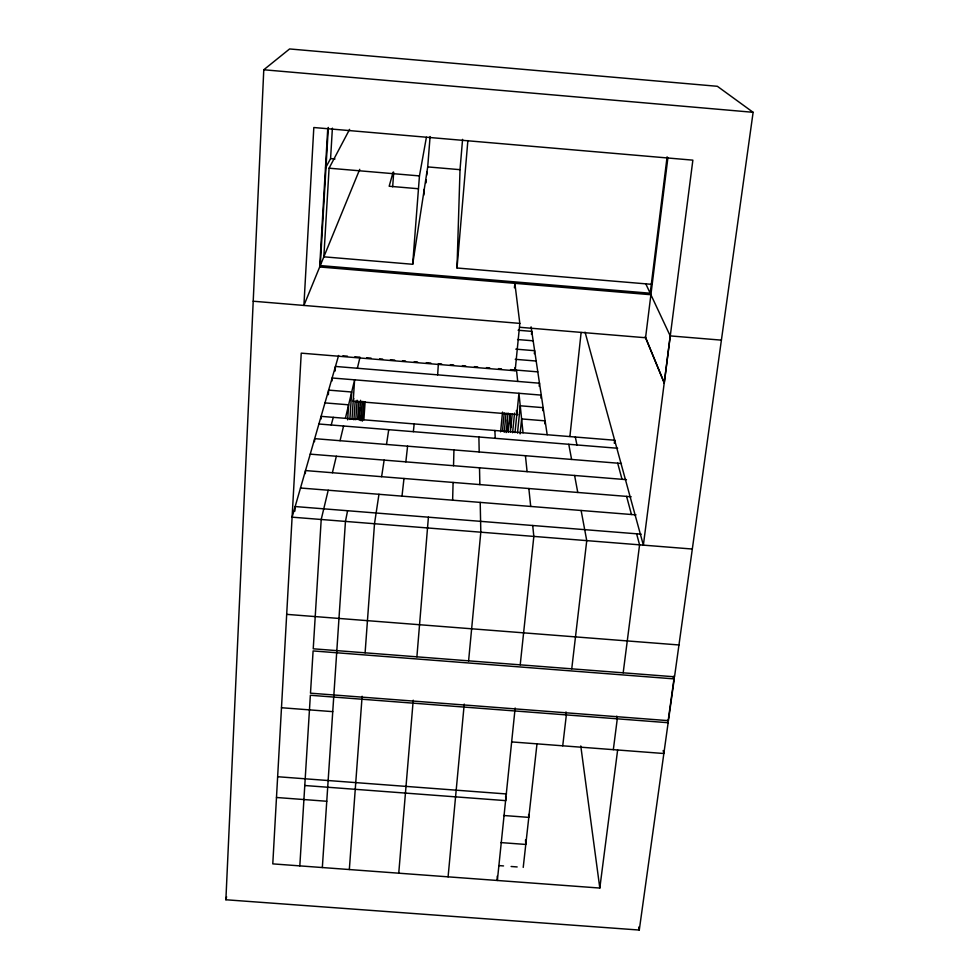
<?xml version="1.0" encoding="UTF-8"?>
<svg xmlns="http://www.w3.org/2000/svg" width="979" height="979" viewBox="0 0 979 979"><rect width="100%" height="100%" fill="white"/><g stroke="black" fill="none" stroke-linecap="round" stroke-linejoin="round"><path stroke-width="1.47" d="M464.23 704.097L448.088 876.829M452.628 500.196L453.093 482.439M453.534 465.71L453.938 449.924M651.806 284.351L457.009 268.001L460.02 169.673L462.577 139.361M667.482 720.006L668.143 722.722L639.275 930.05L225.88 899.762L263.779 69.766L289.6 48.95L717.362 86.299L753.12 112.304L674.531 676.795L313.231 648.796L321.21 519.482L328.21 490.222M294.899 511.111L295.156 506.547L641.196 534.167M305.326 473.591L305.509 470.569L631.174 496.757M327.769 128.335L319.68 266.973L650.9 294.728M328.332 127.441L320.255 265.578L650.203 293.223L667.103 156.824M349.601 129.363L329.079 168.192L323.841 256.816L412.685 264.281L427.713 166.907L430.087 136.522M325.53 167.923L330.584 158.598L332.395 128.151M314.504 441.676L314.687 438.653L621.445 463.483M320.928 419.134L321.1 416.356L614.714 440.232M328.357 394.696L328.638 390.119L351.694 392.004L349.87 419.453M299.819 865.877L310.355 695.274L668.143 722.722M331.942 381.027L332.126 377.992L541.277 395.124L540.959 398.172M335.161 371.004L335.442 366.452L539.502 383.205L539.184 386.228M347.643 419.844L348.634 404.816L324.967 402.895M428.41 517.181L416.895 656.836M437.65 374.847L438.372 363.674L441.639 363.943M351.975 419.355L354.606 379.828L345.403 418.327M322.336 867.541L345.452 521.415L347.582 510.732M353.908 419.832L355.169 401.206M355.793 419.771L357.115 400.227M358.828 401.219L357.592 419.391L360.076 407.864M359.244 419.991L360.59 400.289M360.81 420.615L362.132 401.304M362.303 421.154L363.662 401.537M363.858 419.832L365.118 401.733M413.224 700.181L398.747 873.182M392.665 186.818L393.705 172.243M349.332 869.536L362.12 696.265M365.106 652.822L374.504 523.728L378.959 494.285M412.685 264.281L419.453 175.914L426.403 137.256M423.809 195.139L424.262 189.228M426.073 182.828L426.306 179.781M426.66 175.204L426.905 172.157M457.009 268.001L467.876 140.56M468.598 660.837L480.811 532.197L480.212 502.398M514.428 287.802L514.868 283.335L519.812 323.388L515.138 370.76L301.238 353.15L272.786 863.882L599.809 888.051L617.639 750M500.612 431.837L502.533 412.061M502.447 431.201L504.234 412.844M504.209 432.277L506.082 413.052M506.131 432.583L508.052 412.991M508.248 431.947L510.059 413.566M510.402 431.91L512.201 413.823M512.592 432.73L514.55 413.114M515.003 432.62L518.943 393.301L523.043 432.779M517.499 433.085L520.241 405.783L543.149 407.656L542.831 410.69M520.094 433.868L521.611 418.926L545.119 420.848L544.801 423.834M531.462 334.39L531.768 331.367L518.099 330.241M534.338 353.713L534.644 350.702L515.786 349.136M413.358 431.678L414.166 423.919M520.216 664.839L533.836 536.419L532.698 525.503M569.9 436.487L581.122 332.481M523.227 867.394L537.006 743.697M402.002 496.133L403.984 478.486M405.844 461.855L407.594 446.167M562.729 745.814L566.351 714.915L565.984 711.917M571.748 668.828L586.751 540.628L581.122 510.487M614.298 443.267L614.653 440.22M645.797 283.849L670.211 335.895L664.276 383.034L645.565 337.743L667.911 157.607M613.331 749.669L617.284 718.819L616.794 716.114M623.182 672.818L639.581 544.838L636.619 533.8M668.437 718.721L673.895 679.512L673.16 676.77M674.237 678.9L668.437 720.654L310.49 693.181L313.096 650.937L674.237 678.9L673.515 676.195M381.626 476.687L384.135 460.106M386.497 444.466L388.736 429.671M360.26 419.82L361.165 415.549M363.442 404.633L364.066 401.647M353.174 401.219L353.798 398.539M332.395 472.735L336.335 456.251M340.056 440.709L343.568 426.012M357.372 368.251L360.015 357.213M225.88 899.762L226.602 896.788M331.232 425.008L333.252 417.335M393.117 172.157L389.165 186.243L418.412 188.739M338.612 355.45L292.109 517.169L692.324 549.035M359.734 169.33L303.906 305.448L313.818 127.527L692.863 160.152L643.374 545.144L585.063 332.15M277.644 776.726L506.522 793.969M304.787 785.513L505.825 800.638L505.629 796.245M276.482 797.493L326.766 801.263M503.585 815.495L528.795 817.379L528.599 814.455M500.722 842.576L525.784 844.449L525.503 839.945M498.996 865.595L503.536 865.925M511.111 866.488L517.169 866.941M281.487 707.731L332.75 711.647M512.041 741.947L663.86 753.512L663.175 750.538M286.688 614.359L678.973 644.965M310.233 454.146L626.462 479.661M300.492 488.007L636.032 514.881M342.895 355.805L347.459 356.185M354.839 356.797L359.269 357.151M366.648 357.763L371.078 358.13M379.607 358.828L382.618 359.085M390.437 359.721L394.672 360.076M402.479 360.713L405.502 360.957M414.264 361.679L417.543 361.961M426.318 362.683L430.833 363.05M450.389 364.665L453.681 364.934M462.418 365.644L465.71 365.926M474.448 366.635L477.728 366.917M486.465 367.627L489.745 367.896M498.495 368.618L501.493 368.863M510.512 369.609L537.801 371.861M353.603 401.255L517.781 414.655M318.897 424.005L617.663 448.26M253.206 301.226L519.812 323.388M670.211 335.895L721.401 340.141M519.763 327.292L645.565 337.743M517.561 339.529L533.176 340.814M515.248 359.305L536.186 361.031M330.584 158.598L335.002 158.977M427.713 166.907L460.02 169.673M329.079 168.192L419.453 175.914M263.779 69.766L753.12 112.304M645.222 336.592L664.276 383.034M617.7 463.177L622.02 479.306M626.597 496.39L631.455 514.513M575.334 437.026L576.937 444.955M568.775 444.295L571.601 459.445M574.6 475.476L577.769 492.461M638.773 927.04L639.275 930.05M531.083 326.851L547.188 434.737M580.78 745.961L599.809 888.051M516.52 370.111L517.707 381.418M525.429 455.712L527.094 471.645M528.844 488.521L530.716 506.449M514.832 367.81L515.138 370.76M516.422 410.458L516.814 414.57M509.875 415.39L510.854 427.37M507.379 419.881L508.272 431.641M515.15 708.013L497.356 880.476L497.222 876.193M494.86 430.479L495.252 438.323M478.89 437.001L479.196 451.968M479.514 467.803L479.857 484.593"/></g></svg>
